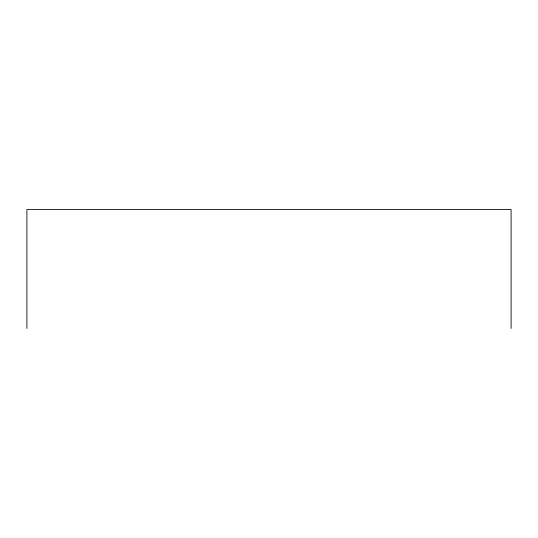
<?xml version="1.0" encoding="UTF-8"?>
<svg xmlns="http://www.w3.org/2000/svg" width="538" height="538" viewBox="0 0 538 538"><rect width="100%" height="100%" fill="white"/><g stroke="black" fill="none" stroke-linecap="round" stroke-linejoin="round"><path stroke-width="0.81" d="M511.1 328.456L511.1 209.544L26.9 209.544L26.9 328.456"/></g></svg>
